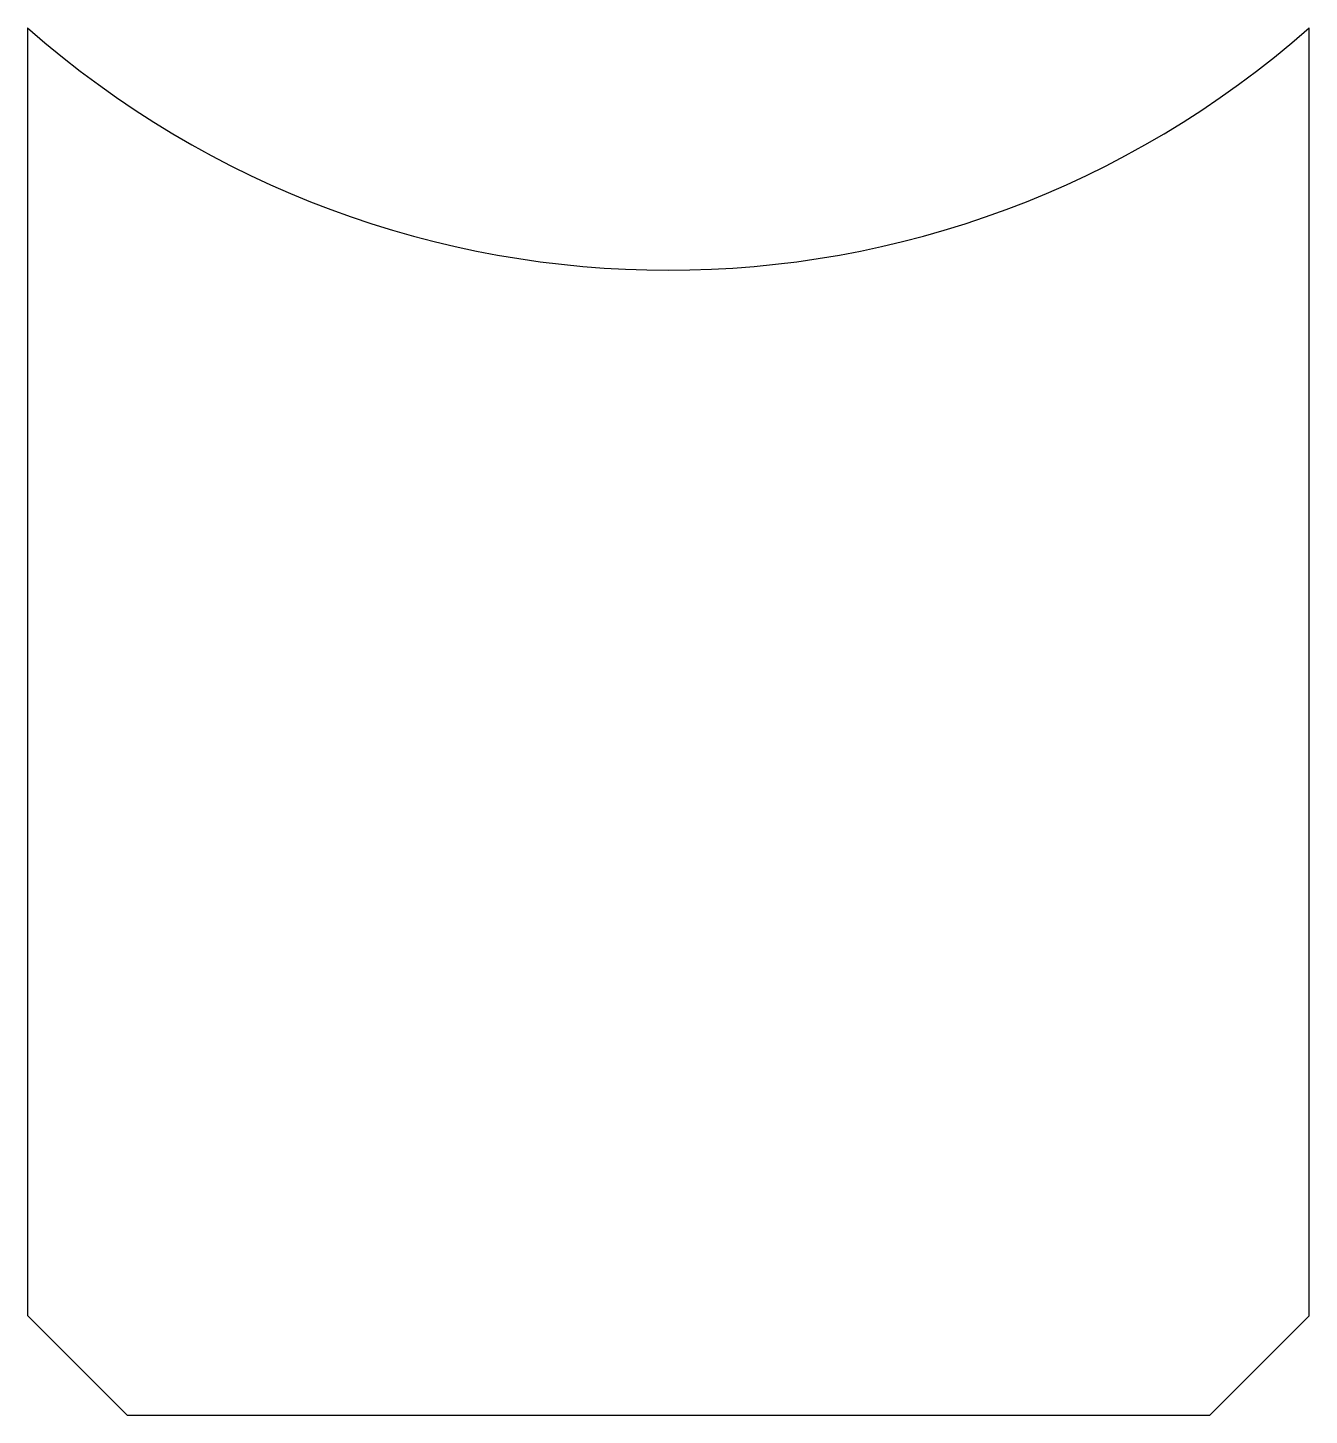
# Model space of a CAD drawing. Header units: millimetres. Extents: x 2167 to 2270, y 847 to 959.
import ezdxf

# ---------------------------------------------------------------- set-up
doc = ezdxf.new("R2010")
doc.units = ezdxf.units.MM

msp = doc.modelspace()

# ---------------------------------------------------------------- linework, layer by layer
for p, q in [((2166.54, 855.3), (2166.54, 958.78)), ((2269.54, 855.3), (2269.54, 958.78)), ((2166.54, 855.3), (2174.54, 847.3)), ((2269.54, 855.3), (2261.54, 847.3)), ((2174.54, 847.3), (2261.54, 847.3))]:
    msp.add_line(p, q)
msp.add_arc((2218.04, 1017.13), 77.83, 228.5672, 311.4328)

doc.saveas('drawing.dxf')
